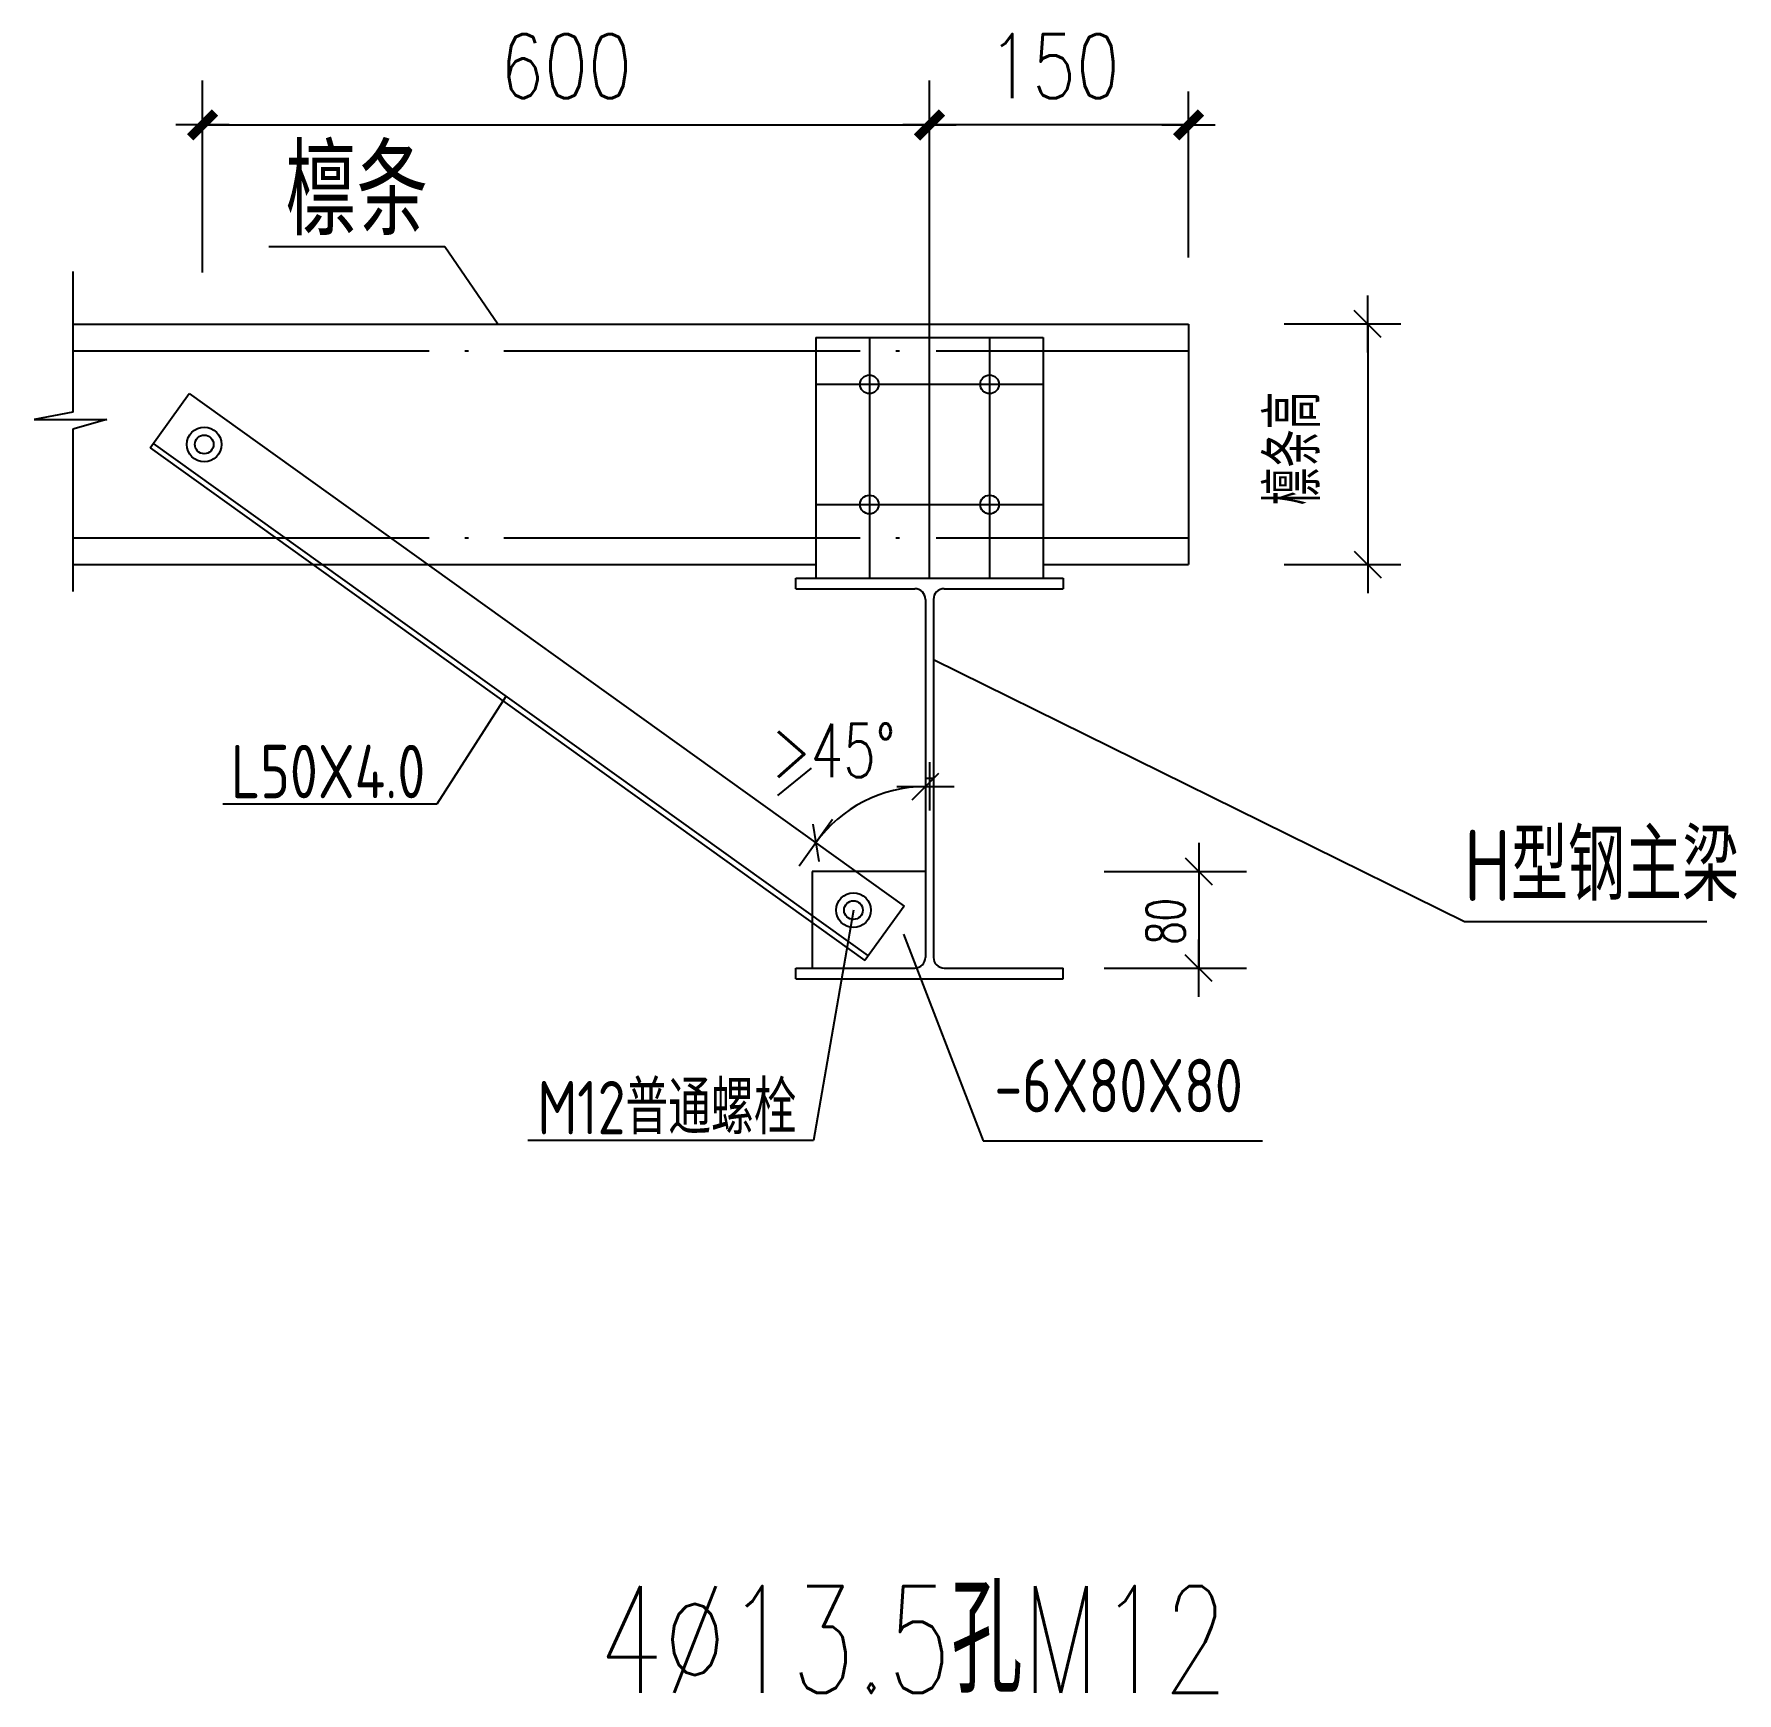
# Model space of a CAD drawing. Extents: x 32461 to 402082, y -617694 to 182569.
# Drawn here: x 116348 to 125908, y -594524 to -585211 of the extents above; entities that cross this region are included whole.
import ezdxf

# ---------------------------------------------------------------- set-up
doc = ezdxf.new("R2010")
doc.units = 0
doc.header["$LTSCALE"] = 1000
doc.header["$MEASUREMENT"] = 0
doc.linetypes.add('CENTER', pattern=[50.8, 31.75, -6.35, 6.35, -6.35])
doc.linetypes.add('DOTE', pattern=[2.42, 2, -0.2, 0.02, -0.2])
doc.layers.get('0').update_dxf_attribs({"linetype": 'CONTINUOUS'})
for name, color, linetype in [('AXIS', 3, 'CONTINUOUS'), ('CENTER', 4, 'CENTER'), ('DOTE', 252, 'CONTINUOUS'), ('PUB_DIM', 3, 'CONTINUOUS'), ('PUB_TEXT', 7, 'CONTINUOUS'), ('尺寸', 3, 'CONTINUOUS')]:
    doc.layers.add(name, color=color, linetype=linetype)
doc.styles.add('DIM_FONT', font='SIMPLEX.shx', dxfattribs={"width": 0.8, "bigfont": 'bigfont.shx'})
doc.styles.add('HZ', font='txt', dxfattribs={"width": 0.7, "height": 5, "bigfont": 'STF:宋体'})
doc.styles.add('TSSD_DIMENSION', font='Tssdeng.shx', dxfattribs={"width": 0.8, "bigfont": 'hztxt.shx'})
doc.styles.add('正文', font='romans.shx', dxfattribs={"width": 0.71, "bigfont": 'hztxt.shx'})

msp = doc.modelspace()

# ---------------------------------------------------------------- linework, layer by layer
for p, q in [((117443.9, -585720.7), (117143.9, -585720.7)), ((121225, -585720.7), (121525, -585720.7)), ((121525, -585720.7), (121225, -585720.7)), ((122679.5, -585720.7), (122979.5, -585720.7)), ((116566.2, -586543.7), (116566.2, -587333.2)), ((123835, -586999.1), (123835, -586677.6)), ((123910, -586913.3), (123760, -586763.3)), ((116566.2, -586839.4), (122829.5, -586839.4)), ((120737.5, -586914.4), (122012.5, -586914.4)), ((120737.5, -586914.4), (120737.5, -588264.5)), ((122012.5, -586914.4), (122012.5, -588264.5)), ((116999.2, -587533.5), (117218.5, -587229.2)), ((117218.5, -587229.2), (121232, -590106.5)), ((116566.2, -587333.2), (116348.2, -587374)), ((116348.2, -587374), (116757, -587374)), ((116757, -587374), (116566.2, -587428.5)), ((116566.2, -587428.5), (116566.2, -588340.4)), ((116999.2, -587533.5), (121012.8, -590410.8)), ((117016.8, -587509.1), (121030.4, -590386.4)), ((123760, -588113.4), (123910, -588263.4)), ((123835, -588027.7), (123835, -588349.1)), ((116566.2, -588189.5), (120737.5, -588189.5)), ((122012.5, -588189.5), (122829.5, -588189.5)), ((120625, -588264.5), (122125.1, -588264.5)), ((120625, -588324.5), (120625, -588264.5)), ((122125.1, -588264.5), (122125.1, -588324.5)), ((120625, -588324.5), (121292.5, -588324.5)), ((121352.5, -588384.5), (121352.5, -590394.5)), ((121397.5, -588384.5), (121397.5, -590394.5)), ((121457.5, -588324.5), (122125.1, -588324.5)), ((120710.3, -589332.2), (120522, -589484.7)), ((121277.6, -589509.9), (121427.5, -589359.8)), ((121191.8, -589435), (121513.3, -589434.7)), ((120830.2, -589620.7), (120642.7, -589881.8)), ((120719.3, -589646.6), (120753.7, -589855.9)), ((122811.3, -589836.2), (122961.3, -589986.2)), ((122886.3, -589750.5), (122886.3, -590071.9)), ((121352.5, -589911.2), (120716, -589911.2)), ((120716, -589911.2), (120716, -590454.5)), ((121232, -590106.5), (121012.8, -590410.8)), ((122886.3, -590615.2), (122886.3, -590293.8)), ((122961.3, -590529.5), (122811.3, -590379.5)), ((120625, -590454.5), (121292.5, -590454.5)), ((120625, -590514.5), (120625, -590454.5)), ((121457.5, -590454.5), (122125.1, -590454.5)), ((122125.1, -590514.5), (122125.1, -590454.5)), ((120625, -590514.5), (122125.1, -590514.5))]:
    msp.add_line(p, q)
at = {"ltscale": 100}
msp.add_line((122829.5, -586839.4), (122829.5, -588189.5), dxfattribs=at)
at = {"const_width": 50}
for points in [[(117363.9, -585650.7), (117223.9, -585790.7)], [(121305, -585790.7), (121445, -585650.7)], [(121445, -585650.7), (121305, -585790.7)], [(122759.5, -585790.7), (122899.5, -585650.7)]]:
    msp.add_lwpolyline(points, dxfattribs=at)
for centre, radius in [((121037.5, -587176.9), 52.5), ((121712.5, -587176.9), 52.5), ((117303.5, -587514.4), 97.4), ((117303.5, -587514.4), 52.5), ((121037.5, -587851.9), 52.5), ((121712.5, -587851.9), 52.5), ((120948.1, -590129), 97.4), ((120948.1, -590129), 52.5)]:
    msp.add_circle(centre, radius)
for centre, start, end in [((121292.5, -588384.5), 0, 90), ((121457.5, -588384.5), 90, 180), ((121292.5, -590394.5), 270, 0), ((121457.5, -590394.5), 180, 270)]:
    msp.add_arc(centre, 60, start, end)
at = {"layer": 'AXIS'}
for p, q in [((117293.9, -586549.5), (117293.9, -585470.7)), ((121375, -586556.8), (121375, -585470.7)), ((122829.5, -586465.7), (122829.5, -585532.5)), ((117294.9, -585720.7), (121374, -585720.7)), ((122828.5, -585720.7), (121376, -585720.7))]:
    msp.add_line(p, q, dxfattribs=at)
at = {"layer": 'CENTER'}
for p, q in [((121375, -589298.9), (121375, -589570.4)), ((121397.5, -589389.5), (121352.5, -589389.5))]:
    msp.add_line(p, q, dxfattribs=at)
at = {"layer": 'DOTE', "linetype": 'DOTE'}
for p, q in [((121375, -588264.5), (121375, -585550.2)), ((121037.5, -586914.4), (121037.5, -588264.5)), ((121712.5, -586914.4), (121712.5, -588264.5)), ((116566.2, -586989.4), (121337.5, -586989.4)), ((121412.5, -586989.4), (122829.5, -586989.4)), ((120737.5, -587176.9), (122012.5, -587176.9)), ((120737.5, -587851.9), (122012.5, -587851.9)), ((116566.2, -588039.4), (121337.5, -588039.4)), ((121412.5, -588039.4), (122829.5, -588039.4))]:
    msp.add_line(p, q, dxfattribs=at)
at = {"layer": 'PUB_DIM'}
for p, q in [((123366.1, -586838.3), (124020.7, -586838.3)), ((123835, -586840.5), (123835, -588188.4)), ((123366.1, -588188.4), (124020.7, -588188.4)), ((122355.6, -589911.2), (123154.2, -589911.2)), ((122886.3, -589910.1), (122886.3, -589909)), ((122886.3, -589911.2), (122886.3, -590454.5)), ((122355.6, -590454.5), (123154.2, -590454.5)), ((122886.3, -590455.6), (122886.3, -590456.6))]:
    msp.add_line(p, q, dxfattribs=at)
at = {"layer": 'PUB_TEXT'}
msp.add_arc((121352.5, -590192.9), 758, 90.08099, 144.28283, dxfattribs=at)
at = {"layer": '尺寸'}
for p, q in [((118654.8, -586406.1), (117666.7, -586406.1)), ((118951.9, -586839.4), (118654.8, -586406.1)), ((124378.2, -590193.7), (121397.5, -588724.3)), ((118996.7, -588929.7), (118610, -589533.2)), ((118610, -589533.2), (117408.1, -589533.2)), ((120948.1, -590129), (120723.2, -591422.5)), ((125739, -590193.7), (124378.2, -590193.7)), ((121228.4, -590264.5), (121677, -591424.8)), ((120723.2, -591422.5), (119121, -591422.5)), ((121677, -591424.8), (123244.1, -591424.8))]:
    msp.add_line(p, q, dxfattribs=at)
msp.add_solid([(118996.5, -588929.7), (118996.9, -588928.7), (118996.9, -588929.8)], dxfattribs=at)

# ---------------------------------------------------------------- texts
at = {"style": '正文', "width": 0.71}
for s, height, p in [('檩条高', 300.01, (123566.8, -587856.1)), ('80', 214.29, (122807.6, -590322.6))]:
    msp.add_text(s, height=height, rotation=90, dxfattribs=at).set_placement(p)
msp.add_text('>45°', height=300.01, dxfattribs=at).set_placement((120489.2, -589382.6))
at = {"layer": 'AXIS', "color": 7, "style": 'DIM_FONT', "width": 0.8}
for s, p in [('600', (118964.2, -585570.7)), ('150', (121703.5, -585570.7))]:
    msp.add_text(s, height=360, dxfattribs=at).set_placement(p)
at = {"layer": 'PUB_TEXT'}
for s, height, style, width, p in [('檩条', 500, 'TSSD_DIMENSION', 0.8, (117759.5, -586341)), ('L50X4.0', 300.01, 'TSSD_DIMENSION', 0.8, (117452.9, -589500.9)), ('H型钢主梁', 400, 'TSSD_DIMENSION', 0.8, (124375.4, -590077.2)), ('-6X80X80', 300.01, 'TSSD_DIMENSION', 0.8, (121739.7, -591264.1)), ('M12普通螺栓', 300.01, 'TSSD_DIMENSION', 0.8, (119174.1, -591387.7)), ('4%%C13.5孔M12', 600, 'HZ', 0.7, (119517.9, -594523.6))]:
    msp.add_text(s, height=height, dxfattribs=dict(at, style=style, width=width)).set_placement(p)

doc.saveas('drawing.dxf')
